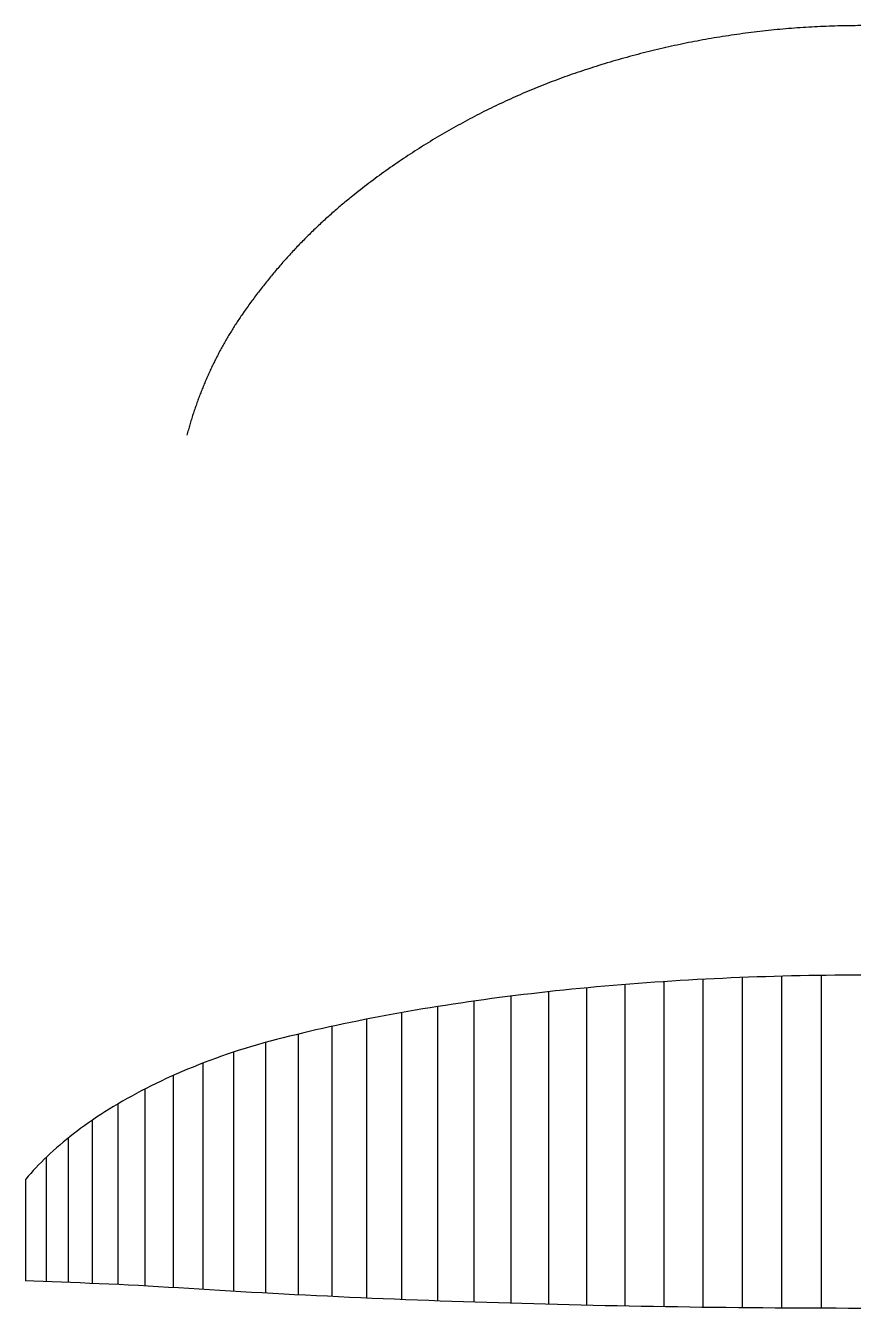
# Model space of a CAD drawing. Extents: x -618 to 618, y -247 to 753.
# Drawn here: x -618 to -1, y -247 to 703 of the extents above; entities that cross this region are included whole.
import ezdxf

# ---------------------------------------------------------------- set-up
doc = ezdxf.new("R2010")
doc.units = 0

msp = doc.modelspace()

# ---------------------------------------------------------------- linework, layer by layer
at = {"layer": 'default', "color": 1, "linetype": 'CONTINUOUS'}
for p, q in [((-17.12, 703.09), (-19.26, 703.03)), ((-14.98, 703.14), (-17.12, 703.09)), ((-12.84, 703.18), (-14.98, 703.14)), ((-10.7, 703.22), (-12.84, 703.18)), ((-8.56, 703.25), (-10.7, 703.22)), ((-6.42, 703.28), (-8.56, 703.25)), ((-4.28, 703.3), (-6.42, 703.28)), ((-2.14, 703.31), (-4.28, 703.3)), ((0, 703.31), (-2.14, 703.31)), ((-110.75, 693.84), (-112.86, 693.47)), ((-108.64, 694.2), (-110.75, 693.84)), ((-106.53, 694.55), (-108.64, 694.2)), ((-104.42, 694.89), (-106.53, 694.55)), ((-102.3, 695.23), (-104.42, 694.89)), ((-100.19, 695.57), (-102.3, 695.23)), ((-98.08, 695.89), (-100.19, 695.57)), ((-95.96, 696.21), (-98.08, 695.89)), ((-93.84, 696.52), (-95.96, 696.21)), ((-91.72, 696.83), (-93.84, 696.52)), ((-89.6, 697.12), (-91.72, 696.83)), ((-87.48, 697.41), (-89.6, 697.12)), ((-85.36, 697.7), (-87.48, 697.41)), ((-83.24, 697.97), (-85.36, 697.7)), ((-81.12, 698.24), (-83.24, 697.97)), ((-78.99, 698.51), (-81.12, 698.24)), ((-76.87, 698.76), (-78.99, 698.51)), ((-74.74, 699.01), (-76.87, 698.76)), ((-72.62, 699.25), (-74.74, 699.01)), ((-70.49, 699.49), (-72.62, 699.25)), ((-68.36, 699.72), (-70.49, 699.49)), ((-66.23, 699.94), (-68.36, 699.72)), ((-64.1, 700.15), (-66.23, 699.94)), ((-61.97, 700.36), (-64.1, 700.15)), ((-59.84, 700.56), (-61.97, 700.36)), ((-57.71, 700.75), (-59.84, 700.56)), ((-55.58, 700.94), (-57.71, 700.75)), ((-53.44, 701.12), (-55.58, 700.94)), ((-51.31, 701.29), (-53.44, 701.12)), ((-49.18, 701.45), (-51.31, 701.29)), ((-47.04, 701.61), (-49.18, 701.45)), ((-44.91, 701.76), (-47.04, 701.61)), ((-42.77, 701.91), (-44.91, 701.76)), ((-40.64, 702.04), (-42.77, 701.91)), ((-38.5, 702.17), (-40.64, 702.04)), ((-36.36, 702.3), (-38.5, 702.17)), ((-34.23, 702.41), (-36.36, 702.3)), ((-32.09, 702.52), (-34.23, 702.41)), ((-29.95, 702.62), (-32.09, 702.52)), ((-27.81, 702.72), (-29.95, 702.62)), ((-25.68, 702.8), (-27.81, 702.72)), ((-23.54, 702.89), (-25.68, 702.8)), ((-21.4, 702.96), (-23.54, 702.89)), ((-19.26, 703.03), (-21.4, 702.96)), ((-156.82, 684.17), (-158.9, 683.65)), ((-154.74, 684.68), (-156.82, 684.17)), ((-152.66, 685.19), (-154.74, 684.68)), ((-150.58, 685.68), (-152.66, 685.19)), ((-148.5, 686.17), (-150.58, 685.68)), ((-146.41, 686.66), (-148.5, 686.17)), ((-144.33, 687.14), (-146.41, 686.66)), ((-142.24, 687.61), (-144.33, 687.14)), ((-140.15, 688.07), (-142.24, 687.61)), ((-138.06, 688.53), (-140.15, 688.07)), ((-135.97, 688.98), (-138.06, 688.53)), ((-133.87, 689.42), (-135.97, 688.98)), ((-131.78, 689.85), (-133.87, 689.42)), ((-129.68, 690.28), (-131.78, 689.85)), ((-127.58, 690.71), (-129.68, 690.28)), ((-125.48, 691.12), (-127.58, 690.71)), ((-123.38, 691.53), (-125.48, 691.12)), ((-121.28, 691.93), (-123.38, 691.53)), ((-119.18, 692.33), (-121.28, 691.93)), ((-117.07, 692.71), (-119.18, 692.33)), ((-114.97, 693.09), (-117.07, 692.71)), ((-112.86, 693.47), (-114.97, 693.09)), ((-189.83, 675.06), (-191.87, 674.44)), ((-187.78, 675.68), (-189.83, 675.06)), ((-185.73, 676.3), (-187.78, 675.68)), ((-183.68, 676.9), (-185.73, 676.3)), ((-181.62, 677.5), (-183.68, 676.9)), ((-179.57, 678.1), (-181.62, 677.5)), ((-177.51, 678.68), (-179.57, 678.1)), ((-175.45, 679.26), (-177.51, 678.68)), ((-173.38, 679.83), (-175.45, 679.26)), ((-171.32, 680.4), (-173.38, 679.83)), ((-169.25, 680.96), (-171.32, 680.4)), ((-167.19, 681.51), (-169.25, 680.96)), ((-165.12, 682.06), (-167.19, 681.51)), ((-163.05, 682.59), (-165.12, 682.06)), ((-160.97, 683.13), (-163.05, 682.59)), ((-158.9, 683.65), (-160.97, 683.13)), ((-219.34, 665.29), (-221.19, 664.61)), ((-217.49, 665.95), (-219.34, 665.29)), ((-215.63, 666.61), (-217.49, 665.95)), ((-213.77, 667.27), (-215.63, 666.61)), ((-211.9, 667.91), (-213.77, 667.27)), ((-210.04, 668.55), (-211.9, 667.91)), ((-208.17, 669.18), (-210.04, 668.55)), ((-204.11, 670.54), (-208.17, 669.18)), ((-202.08, 671.2), (-204.11, 670.54)), ((-200.04, 671.86), (-202.08, 671.2)), ((-198, 672.52), (-200.04, 671.86)), ((-195.96, 673.16), (-198, 672.52)), ((-193.92, 673.8), (-195.96, 673.16)), ((-191.87, 674.44), (-193.92, 673.8)), ((-243.24, 656.02), (-245.06, 655.26)), ((-241.42, 656.77), (-243.24, 656.02)), ((-239.59, 657.52), (-241.42, 656.77)), ((-237.77, 658.26), (-239.59, 657.52)), ((-235.93, 658.99), (-237.77, 658.26)), ((-234.1, 659.71), (-235.93, 658.99)), ((-232.26, 660.43), (-234.1, 659.71)), ((-230.43, 661.15), (-232.26, 660.43)), ((-228.58, 661.85), (-230.43, 661.15)), ((-226.74, 662.55), (-228.58, 661.85)), ((-224.89, 663.25), (-226.74, 662.55)), ((-223.05, 663.93), (-224.89, 663.25)), ((-221.19, 664.61), (-223.05, 663.93)), ((-264.9, 646.48), (-266.68, 645.65)), ((-263.11, 647.31), (-264.9, 646.48)), ((-261.32, 648.14), (-263.11, 647.31)), ((-259.52, 648.95), (-261.32, 648.14)), ((-257.73, 649.76), (-259.52, 648.95)), ((-255.93, 650.57), (-257.73, 649.76)), ((-254.12, 651.37), (-255.93, 650.57)), ((-252.32, 652.16), (-254.12, 651.37)), ((-250.51, 652.94), (-252.32, 652.16)), ((-248.69, 653.72), (-250.51, 652.94)), ((-246.88, 654.49), (-248.69, 653.72)), ((-245.06, 655.26), (-246.88, 654.49)), ((-284.37, 636.93), (-286.12, 636.02)), ((-282.62, 637.83), (-284.37, 636.93)), ((-280.86, 638.72), (-282.62, 637.83)), ((-279.1, 639.61), (-280.86, 638.72)), ((-277.33, 640.49), (-279.1, 639.61)), ((-275.57, 641.37), (-277.33, 640.49)), ((-273.8, 642.23), (-275.57, 641.37)), ((-272.02, 643.1), (-273.8, 642.23)), ((-270.25, 643.95), (-272.02, 643.1)), ((-268.47, 644.8), (-270.25, 643.95)), ((-266.68, 645.65), (-268.47, 644.8)), ((-301.74, 627.58), (-303.45, 626.61)), ((-300.01, 628.54), (-301.74, 627.58)), ((-298.29, 629.5), (-300.01, 628.54)), ((-296.56, 630.45), (-298.29, 629.5)), ((-294.83, 631.39), (-296.56, 630.45)), ((-293.1, 632.33), (-294.83, 631.39)), ((-291.36, 633.26), (-293.1, 632.33)), ((-289.62, 634.19), (-291.36, 633.26)), ((-287.87, 635.11), (-289.62, 634.19)), ((-286.12, 636.02), (-287.87, 635.11)), ((-318.75, 617.61), (-320.43, 616.58)), ((-317.07, 618.64), (-318.75, 617.61)), ((-315.38, 619.66), (-317.07, 618.64)), ((-313.69, 620.67), (-315.38, 619.66)), ((-311.99, 621.67), (-313.69, 620.67)), ((-310.29, 622.67), (-311.99, 621.67)), ((-308.59, 623.67), (-310.29, 622.67)), ((-306.88, 624.65), (-308.59, 623.67)), ((-305.17, 625.64), (-306.88, 624.65)), ((-303.45, 626.61), (-305.17, 625.64)), ((-333.75, 608.13), (-335.4, 607.04)), ((-332.1, 609.21), (-333.75, 608.13)), ((-330.45, 610.28), (-332.1, 609.21)), ((-328.79, 611.34), (-330.45, 610.28)), ((-327.12, 612.4), (-328.79, 611.34)), ((-325.46, 613.46), (-327.12, 612.4)), ((-323.79, 614.51), (-325.46, 613.46)), ((-322.11, 615.55), (-323.79, 614.51)), ((-320.43, 616.58), (-322.11, 615.55)), ((-346.82, 599.29), (-348.44, 598.16)), ((-345.2, 600.42), (-346.82, 599.29)), ((-343.58, 601.54), (-345.2, 600.42)), ((-341.95, 602.65), (-343.58, 601.54)), ((-340.32, 603.76), (-341.95, 602.65)), ((-338.68, 604.86), (-340.32, 603.76)), ((-337.04, 605.95), (-338.68, 604.86)), ((-335.4, 607.04), (-337.04, 605.95)), ((-359.63, 590.09), (-361.22, 588.91)), ((-358.05, 591.26), (-359.63, 590.09)), ((-356.46, 592.42), (-358.05, 591.26)), ((-354.86, 593.58), (-356.46, 592.42)), ((-353.26, 594.74), (-354.86, 593.58)), ((-351.66, 595.88), (-353.26, 594.74)), ((-350.05, 597.03), (-351.66, 595.88)), ((-348.44, 598.16), (-350.05, 597.03)), ((-372.17, 580.51), (-373.72, 579.29)), ((-370.62, 581.73), (-372.17, 580.51)), ((-369.06, 582.94), (-370.62, 581.73)), ((-367.5, 584.15), (-369.06, 582.94)), ((-365.94, 585.34), (-367.5, 584.15)), ((-364.37, 586.54), (-365.94, 585.34)), ((-362.79, 587.73), (-364.37, 586.54)), ((-361.22, 588.91), (-362.79, 587.73)), ((-384.74, 570.3), (-385.65, 569.53)), ((-383.83, 571.07), (-384.74, 570.3)), ((-382.92, 571.83), (-383.83, 571.07)), ((-382.01, 572.59), (-382.92, 571.83)), ((-381.1, 573.34), (-382.01, 572.59)), ((-380.18, 574.09), (-381.1, 573.34)), ((-379.26, 574.85), (-380.18, 574.09)), ((-378.34, 575.59), (-379.26, 574.85)), ((-375.27, 578.06), (-378.34, 575.59)), ((-373.72, 579.29), (-375.27, 578.06)), ((-395.46, 560.93), (-396.34, 560.13)), ((-394.58, 561.73), (-395.46, 560.93)), ((-393.7, 562.52), (-394.58, 561.73)), ((-392.81, 563.31), (-393.7, 562.52)), ((-391.93, 564.1), (-392.81, 563.31)), ((-391.04, 564.88), (-391.93, 564.1)), ((-390.14, 565.66), (-391.04, 564.88)), ((-389.25, 566.44), (-390.14, 565.66)), ((-388.35, 567.22), (-389.25, 566.44)), ((-387.45, 567.99), (-388.35, 567.22)), ((-386.55, 568.77), (-387.45, 567.99)), ((-385.65, 569.53), (-386.55, 568.77)), ((-405.86, 551.2), (-406.71, 550.37)), ((-405, 552.02), (-405.86, 551.2)), ((-404.15, 552.84), (-405, 552.02)), ((-403.29, 553.66), (-404.15, 552.84)), ((-402.43, 554.48), (-403.29, 553.66)), ((-401.57, 555.3), (-402.43, 554.48)), ((-400.7, 556.11), (-401.57, 555.3)), ((-399.84, 556.92), (-400.7, 556.11)), ((-398.97, 557.73), (-399.84, 556.92)), ((-398.09, 558.53), (-398.97, 557.73)), ((-397.22, 559.33), (-398.09, 558.53)), ((-396.34, 560.13), (-397.22, 559.33)), ((-415.08, 541.96), (-415.91, 541.11)), ((-414.25, 542.81), (-415.08, 541.96)), ((-413.43, 543.66), (-414.25, 542.81)), ((-412.59, 544.51), (-413.43, 543.66)), ((-411.76, 545.35), (-412.59, 544.51)), ((-410.92, 546.2), (-411.76, 545.35)), ((-410.09, 547.03), (-410.92, 546.2)), ((-409.24, 547.87), (-410.09, 547.03)), ((-408.4, 548.71), (-409.24, 547.87)), ((-407.56, 549.54), (-408.4, 548.71)), ((-406.71, 550.37), (-407.56, 549.54)), ((-424.01, 532.44), (-424.81, 531.56)), ((-423.21, 533.32), (-424.01, 532.44)), ((-422.41, 534.19), (-423.21, 533.32)), ((-421.6, 535.06), (-422.41, 534.19)), ((-420.8, 535.93), (-421.6, 535.06)), ((-419.99, 536.8), (-420.8, 535.93)), ((-419.18, 537.67), (-419.99, 536.8)), ((-418.36, 538.53), (-419.18, 537.67)), ((-417.55, 539.39), (-418.36, 538.53)), ((-416.73, 540.25), (-417.55, 539.39)), ((-415.91, 541.11), (-416.73, 540.25)), ((-432.63, 522.64), (-433.4, 521.73)), ((-431.86, 523.54), (-432.63, 522.64)), ((-431.09, 524.44), (-431.86, 523.54)), ((-430.31, 525.34), (-431.09, 524.44)), ((-429.53, 526.23), (-430.31, 525.34)), ((-428.75, 527.13), (-429.53, 526.23)), ((-427.97, 528.02), (-428.75, 527.13)), ((-427.18, 528.91), (-427.97, 528.02)), ((-426.39, 529.79), (-427.18, 528.91)), ((-425.6, 530.68), (-426.39, 529.79)), ((-424.81, 531.56), (-425.6, 530.68)), ((-440.19, 513.49), (-440.93, 512.57)), ((-439.45, 514.42), (-440.19, 513.49)), ((-438.7, 515.34), (-439.45, 514.42)), ((-437.95, 516.26), (-438.7, 515.34)), ((-437.2, 517.18), (-437.95, 516.26)), ((-436.44, 518.09), (-437.2, 517.18)), ((-435.69, 519.01), (-436.44, 518.09)), ((-434.93, 519.92), (-435.69, 519.01)), ((-434.16, 520.83), (-434.93, 519.92)), ((-433.4, 521.73), (-434.16, 520.83)), ((-447.49, 504.14), (-448.2, 503.19)), ((-446.77, 505.08), (-447.49, 504.14)), ((-446.05, 506.02), (-446.77, 505.08)), ((-445.33, 506.96), (-446.05, 506.02)), ((-444.6, 507.9), (-445.33, 506.96)), ((-443.88, 508.84), (-444.6, 507.9)), ((-443.14, 509.78), (-443.88, 508.84)), ((-442.41, 510.71), (-443.14, 509.78)), ((-441.67, 511.64), (-442.41, 510.71)), ((-440.93, 512.57), (-441.67, 511.64)), ((-454.51, 494.57), (-455.2, 493.6)), ((-453.82, 495.54), (-454.51, 494.57)), ((-453.13, 496.5), (-453.82, 495.54)), ((-452.44, 497.46), (-453.13, 496.5)), ((-451.74, 498.42), (-452.44, 497.46)), ((-451.04, 499.38), (-451.74, 498.42)), ((-450.33, 500.33), (-451.04, 499.38)), ((-449.63, 501.29), (-450.33, 500.33)), ((-448.92, 502.24), (-449.63, 501.29)), ((-448.2, 503.19), (-448.92, 502.24)), ((-461.29, 484.73), (-461.84, 483.89)), ((-460.73, 485.57), (-461.29, 484.73)), ((-460.18, 486.4), (-460.73, 485.57)), ((-459.62, 487.23), (-460.18, 486.4)), ((-459.05, 488.06), (-459.62, 487.23)), ((-458.49, 488.89), (-459.05, 488.06)), ((-457.92, 489.71), (-458.49, 488.89)), ((-456.57, 491.66), (-457.92, 489.71)), ((-455.89, 492.63), (-456.57, 491.66)), ((-455.2, 493.6), (-455.89, 492.63)), ((-467.18, 475.42), (-467.7, 474.56)), ((-466.66, 476.27), (-467.18, 475.42)), ((-466.13, 477.13), (-466.66, 476.27)), ((-465.61, 477.98), (-466.13, 477.13)), ((-465.08, 478.83), (-465.61, 477.98)), ((-464.54, 479.68), (-465.08, 478.83)), ((-464.01, 480.53), (-464.54, 479.68)), ((-463.47, 481.37), (-464.01, 480.53)), ((-462.93, 482.21), (-463.47, 481.37)), ((-462.38, 483.05), (-462.93, 482.21)), ((-461.84, 483.89), (-462.38, 483.05)), ((-472.7, 465.88), (-473.19, 465)), ((-472.22, 466.76), (-472.7, 465.88)), ((-471.73, 467.63), (-472.22, 466.76)), ((-471.23, 468.5), (-471.73, 467.63)), ((-470.74, 469.37), (-471.23, 468.5)), ((-470.24, 470.24), (-470.74, 469.37)), ((-469.74, 471.11), (-470.24, 470.24)), ((-469.23, 471.97), (-469.74, 471.11)), ((-468.72, 472.84), (-469.23, 471.97)), ((-468.21, 473.7), (-468.72, 472.84)), ((-467.7, 474.56), (-468.21, 473.7)), ((-477.86, 456.14), (-478.31, 455.24)), ((-477.4, 457.03), (-477.86, 456.14)), ((-476.95, 457.92), (-477.4, 457.03)), ((-476.49, 458.81), (-476.95, 457.92)), ((-476.03, 459.7), (-476.49, 458.81)), ((-475.56, 460.59), (-476.03, 459.7)), ((-475.09, 461.48), (-475.56, 460.59)), ((-474.62, 462.36), (-475.09, 461.48)), ((-474.15, 463.24), (-474.62, 462.36)), ((-473.67, 464.12), (-474.15, 463.24)), ((-473.19, 465), (-473.67, 464.12)), ((-482.21, 447.11), (-482.63, 446.2)), ((-481.79, 448.02), (-482.21, 447.11)), ((-481.36, 448.93), (-481.79, 448.02)), ((-480.94, 449.84), (-481.36, 448.93)), ((-480.51, 450.74), (-480.94, 449.84)), ((-480.07, 451.64), (-480.51, 450.74)), ((-479.64, 452.55), (-480.07, 451.64)), ((-479.2, 453.45), (-479.64, 452.55)), ((-478.75, 454.34), (-479.2, 453.45)), ((-478.31, 455.24), (-478.75, 454.34)), ((-486.24, 437.94), (-486.63, 437.01)), ((-485.85, 438.86), (-486.24, 437.94)), ((-485.46, 439.79), (-485.85, 438.86)), ((-485.06, 440.71), (-485.46, 439.79)), ((-484.67, 441.63), (-485.06, 440.71)), ((-484.27, 442.54), (-484.67, 441.63)), ((-483.86, 443.46), (-484.27, 442.54)), ((-483.45, 444.38), (-483.86, 443.46)), ((-483.04, 445.29), (-483.45, 444.38)), ((-482.63, 446.2), (-483.04, 445.29)), ((-490.3, 427.69), (-490.65, 426.75)), ((-489.95, 428.63), (-490.3, 427.69)), ((-489.59, 429.57), (-489.95, 428.63)), ((-489.23, 430.5), (-489.59, 429.57)), ((-488.87, 431.44), (-489.23, 430.5)), ((-488.5, 432.37), (-488.87, 431.44)), ((-488.13, 433.3), (-488.5, 432.37)), ((-487.76, 434.23), (-488.13, 433.3)), ((-487.39, 435.16), (-487.76, 434.23)), ((-487.01, 436.09), (-487.39, 435.16)), ((-486.63, 437.01), (-487.01, 436.09)), ((-493.64, 418.25), (-493.96, 417.3)), ((-493.32, 419.2), (-493.64, 418.25)), ((-493, 420.14), (-493.32, 419.2)), ((-492.67, 421.09), (-493, 420.14)), ((-492.34, 422.04), (-492.67, 421.09)), ((-492.01, 422.98), (-492.34, 422.04)), ((-491.67, 423.93), (-492.01, 422.98)), ((-491.34, 424.87), (-491.67, 423.93)), ((-490.99, 425.81), (-491.34, 424.87)), ((-490.65, 426.75), (-490.99, 425.81)), ((-496.65, 408.69), (-496.93, 407.73)), ((-496.36, 409.65), (-496.65, 408.69)), ((-496.07, 410.61), (-496.36, 409.65)), ((-495.78, 411.57), (-496.07, 410.61)), ((-495.48, 412.52), (-495.78, 411.57)), ((-495.18, 413.48), (-495.48, 412.52)), ((-494.88, 414.44), (-495.18, 413.48)), ((-494.58, 415.39), (-494.88, 414.44)), ((-494.27, 416.34), (-494.58, 415.39)), ((-493.96, 417.3), (-494.27, 416.34)), ((-498.81, 400.97), (-499.06, 400)), ((-498.55, 401.94), (-498.81, 400.97)), ((-498.29, 402.9), (-498.55, 401.94)), ((-498.02, 403.87), (-498.29, 402.9)), ((-497.75, 404.84), (-498.02, 403.87)), ((-497.48, 405.8), (-497.75, 404.84)), ((-497.21, 406.76), (-497.48, 405.8)), ((-496.93, 407.73), (-497.21, 406.76)), ((0, 0), (-6.42, -0.01)), ((-201.85, -9.25), (-207.93, -9.84)), ((-203.11, -9.38), (-203.11, -244.47)), ((-195.75, -8.69), (-201.85, -9.25)), ((-189.63, -8.14), (-195.75, -8.69)), ((-183.49, -7.61), (-189.63, -8.14)), ((-177.33, -7.1), (-183.49, -7.61)), ((-171.15, -6.6), (-177.33, -7.1)), ((-174.67, -6.89), (-174.67, -245.07)), ((-164.96, -6.13), (-171.15, -6.6)), ((-158.75, -5.67), (-164.96, -6.13)), ((-152.53, -5.23), (-158.75, -5.67)), ((-146.29, -4.8), (-152.53, -5.23)), ((-140.03, -4.39), (-146.29, -4.8)), ((-145.97, -4.78), (-145.97, -245.58)), ((-133.76, -4.01), (-140.03, -4.39)), ((-127.48, -3.63), (-133.76, -4.01)), ((-121.19, -3.28), (-127.48, -3.63)), ((-114.88, -2.95), (-121.19, -3.28)), ((-117.06, -3.06), (-117.06, -245.99)), ((-108.56, -2.63), (-114.88, -2.95)), ((-102.23, -2.33), (-108.56, -2.63)), ((-95.89, -2.05), (-102.23, -2.33)), ((-89.54, -1.78), (-95.89, -2.05)), ((-83.18, -1.54), (-89.54, -1.78)), ((-87.96, -1.72), (-87.96, -246.32)), ((-76.82, -1.31), (-83.18, -1.54)), ((-70.44, -1.1), (-76.82, -1.31)), ((-64.06, -0.91), (-70.44, -1.1)), ((-57.67, -0.74), (-64.06, -0.91)), ((-58.73, -0.77), (-58.73, -246.55)), ((-51.28, -0.58), (-57.67, -0.74)), ((-44.88, -0.45), (-51.28, -0.58)), ((-38.48, -0.33), (-44.88, -0.45)), ((-32.07, -0.23), (-38.48, -0.33)), ((-25.66, -0.15), (-32.07, -0.23)), ((-29.39, -0.19), (-29.39, -246.69)), ((-19.25, -0.08), (-25.66, -0.15)), ((-12.83, -0.04), (-19.25, -0.08)), ((-6.42, -0.01), (-12.83, -0.04)), ((-284.87, -18.95), (-290.6, -19.77)), ((-279.1, -18.15), (-284.87, -18.95)), ((-273.31, -17.36), (-279.1, -18.15)), ((-267.49, -16.6), (-273.31, -17.36)), ((-261.65, -15.84), (-267.49, -16.6)), ((-255.78, -15.11), (-261.65, -15.84)), ((-259.07, -15.52), (-259.07, -243.02)), ((-249.88, -14.39), (-255.78, -15.11)), ((-243.96, -13.69), (-249.88, -14.39)), ((-238.01, -13.01), (-243.96, -13.69)), ((-232.04, -12.34), (-238.01, -13.01)), ((-226.04, -11.69), (-232.04, -12.34)), ((-231.26, -12.25), (-231.26, -243.79)), ((-220.03, -11.05), (-226.04, -11.69)), ((-213.99, -10.44), (-220.03, -11.05)), ((-207.93, -9.84), (-213.99, -10.44)), ((-340.85, -27.85), (-346.27, -28.82)), ((-335.39, -26.89), (-340.85, -27.85)), ((-340.07, -27.71), (-340.07, -240.23)), ((-329.91, -25.94), (-335.39, -26.89)), ((-324.39, -25.01), (-329.91, -25.94)), ((-318.83, -24.1), (-324.39, -25.01)), ((-313.25, -23.2), (-318.83, -24.1)), ((-313.51, -23.24), (-313.51, -241.24)), ((-307.63, -22.32), (-313.25, -23.2)), ((-301.99, -21.45), (-307.63, -22.32)), ((-296.31, -20.6), (-301.99, -21.45)), ((-290.6, -19.77), (-296.31, -20.6)), ((-286.5, -19.18), (-286.5, -242.17)), ((-388.33, -37.18), (-393.42, -38.29)), ((-391.65, -37.9), (-391.65, -237.99)), ((-383.2, -36.08), (-388.33, -37.18)), ((-378.04, -35), (-383.2, -36.08)), ((-372.83, -33.93), (-378.04, -35)), ((-367.59, -32.88), (-372.83, -33.93)), ((-362.31, -31.84), (-367.59, -32.88)), ((-366.13, -32.59), (-366.13, -239.15)), ((-357, -30.82), (-362.31, -31.84)), ((-351.65, -29.81), (-357, -30.82)), ((-346.27, -28.82), (-351.65, -29.81)), ((-427.91, -46.46), (-432.67, -47.68)), ((-423.11, -45.25), (-427.91, -46.46)), ((-418.26, -44.05), (-423.11, -45.25)), ((-413.38, -42.87), (-418.26, -44.05)), ((-416.59, -43.65), (-416.59, -236.77)), ((-408.45, -41.7), (-413.38, -42.87)), ((-403.48, -40.55), (-408.45, -41.7)), ((-398.47, -39.41), (-403.48, -40.55)), ((-393.42, -38.29), (-398.47, -39.41)), ((-460.31, -55.62), (-464.75, -57.07)), ((-464.51, -56.99), (-464.51, -234.15)), ((-455.81, -54.22), (-460.31, -55.62)), ((-451.27, -52.84), (-455.81, -54.22)), ((-446.69, -51.5), (-451.27, -52.84)), ((-442.06, -50.19), (-446.69, -51.5)), ((-437.39, -48.92), (-442.06, -50.19)), ((-440.9, -49.88), (-440.9, -235.49)), ((-432.67, -47.68), (-437.39, -48.92)), ((-490.45, -66.34), (-494.56, -67.99)), ((-486.28, -64.73), (-490.45, -66.34)), ((-487.32, -65.13), (-487.32, -232.77)), ((-482.07, -63.14), (-486.28, -64.73)), ((-477.81, -61.57), (-482.07, -63.14)), ((-473.51, -60.04), (-477.81, -61.57)), ((-469.15, -58.54), (-473.51, -60.04)), ((-464.75, -57.07), (-469.15, -58.54)), ((-510.51, -74.81), (-514.38, -76.58)), ((-506.6, -73.07), (-510.51, -74.81)), ((-509.26, -74.26), (-509.26, -231.4)), ((-502.64, -71.35), (-506.6, -73.07)), ((-498.62, -69.66), (-502.64, -71.35)), ((-494.56, -67.99), (-498.62, -69.66)), ((-529.3, -83.85), (-532.91, -85.72)), ((-530.25, -84.35), (-530.25, -230.2)), ((-525.65, -82.01), (-529.3, -83.85)), ((-521.94, -80.18), (-525.65, -82.01)), ((-518.19, -78.37), (-521.94, -80.18)), ((-514.38, -76.58), (-518.19, -78.37)), ((-546.77, -93.36), (-550.1, -95.31)), ((-543.39, -91.43), (-546.77, -93.36)), ((-539.95, -89.51), (-543.39, -91.43)), ((-536.45, -87.61), (-539.95, -89.51)), ((-532.91, -85.72), (-536.45, -87.61)), ((-562.87, -103.25), (-565.93, -105.26)), ((-559.76, -101.24), (-562.87, -103.25)), ((-556.6, -99.25), (-559.76, -101.24)), ((-553.38, -97.28), (-556.6, -99.25)), ((-550.1, -95.31), (-553.38, -97.28)), ((-550.24, -95.4), (-550.24, -229.17)), ((-577.57, -113.41), (-580.33, -115.46)), ((-574.74, -111.36), (-577.57, -113.41)), ((-571.86, -109.32), (-574.74, -111.36)), ((-568.92, -107.28), (-571.86, -109.32)), ((-569.15, -107.44), (-569.15, -228.3)), ((-565.93, -105.26), (-568.92, -107.28)), ((-588.28, -121.68), (-590.82, -123.76)), ((-585.69, -119.6), (-588.28, -121.68)), ((-586.9, -120.57), (-586.9, -227.56)), ((-583.04, -117.53), (-585.69, -119.6)), ((-580.33, -115.46), (-583.04, -117.53)), ((-600.36, -132.11), (-602.59, -134.21)), ((-598.06, -130.02), (-600.36, -132.11)), ((-595.71, -127.93), (-598.06, -130.02)), ((-593.29, -125.84), (-595.71, -127.93)), ((-590.82, -123.76), (-593.29, -125.84)), ((-608.93, -140.49), (-610.93, -142.59)), ((-606.88, -138.4), (-608.93, -140.49)), ((-604.77, -136.3), (-606.88, -138.4)), ((-602.59, -134.21), (-604.77, -136.3)), ((-603.4, -134.98), (-603.4, -226.95)), ((-618.29, -150.94), (-618.5, -151.2)), ((-618.5, -151.2), (-618.5, -226.43)), ((-618.5, -151.2), (-618.5, -226.43)), ((-616.54, -148.86), (-618.29, -150.94)), ((-614.73, -146.77), (-616.54, -148.86)), ((-612.86, -144.68), (-614.73, -146.77)), ((-610.93, -142.59), (-612.86, -144.68)), ((-612.35, -226.64), (-618.5, -226.43)), ((-605.61, -226.87), (-612.35, -226.64)), ((-598.81, -227.11), (-605.61, -226.87)), ((-591.96, -227.37), (-598.81, -227.11)), ((-585.04, -227.63), (-591.96, -227.37)), ((-578.06, -227.92), (-585.04, -227.63)), ((-571.03, -228.22), (-578.06, -227.92)), ((-563.94, -228.53), (-571.03, -228.22)), ((-556.8, -228.86), (-563.94, -228.53)), ((-549.59, -229.2), (-556.8, -228.86)), ((-542.34, -229.56), (-549.59, -229.2)), ((-535.03, -229.94), (-542.34, -229.56)), ((-527.66, -230.34), (-535.03, -229.94)), ((-520.24, -230.76), (-527.66, -230.34)), ((-512.77, -231.19), (-520.24, -230.76)), ((-505.25, -231.64), (-512.77, -231.19)), ((-497.68, -232.12), (-505.25, -231.64)), ((-490.06, -232.6), (-497.68, -232.11)), ((-482.39, -233.08), (-490.06, -232.6)), ((-474.67, -233.55), (-482.39, -233.08)), ((-466.91, -234.01), (-474.67, -233.55)), ((-459.09, -234.47), (-466.91, -234.01)), ((-451.24, -234.92), (-459.09, -234.47)), ((-443.33, -235.36), (-451.24, -234.92)), ((-435.39, -235.79), (-443.33, -235.36)), ((-427.39, -236.22), (-435.39, -235.79)), ((-419.36, -236.63), (-427.39, -236.22)), ((-411.28, -237.04), (-419.36, -236.63)), ((-403.17, -237.44), (-411.28, -237.04)), ((-395.01, -237.84), (-403.17, -237.44)), ((-386.81, -238.22), (-395.01, -237.84)), ((-378.58, -238.6), (-386.81, -238.22)), ((-370.3, -238.97), (-378.58, -238.6)), ((-361.99, -239.33), (-370.3, -238.97)), ((-353.65, -239.68), (-361.99, -239.33)), ((-345.26, -240.02), (-353.65, -239.68)), ((-336.85, -240.36), (-345.26, -240.02)), ((-328.4, -240.69), (-336.85, -240.36)), ((-319.91, -241.01), (-328.4, -240.69)), ((-311.4, -241.32), (-319.91, -241.01)), ((-302.85, -241.62), (-311.4, -241.32)), ((-294.28, -241.91), (-302.85, -241.62)), ((-285.67, -242.2), (-294.28, -241.91)), ((-277.04, -242.48), (-285.67, -242.2)), ((-268.37, -242.75), (-277.04, -242.48)), ((-259.68, -243.01), (-268.37, -242.75)), ((-250.97, -243.26), (-259.68, -243.01)), ((-242.23, -243.5), (-250.97, -243.26)), ((-233.47, -243.73), (-242.23, -243.5)), ((-224.68, -243.96), (-233.47, -243.73)), ((-215.87, -244.18), (-224.68, -243.96)), ((-207.04, -244.38), (-215.87, -244.18)), ((-198.18, -244.58), (-207.04, -244.38)), ((-189.31, -244.78), (-198.18, -244.58)), ((-180.42, -244.96), (-189.31, -244.78)), ((-171.51, -245.13), (-180.42, -244.96)), ((-162.58, -245.3), (-171.51, -245.13)), ((-153.64, -245.45), (-162.58, -245.3)), ((-144.68, -245.6), (-153.64, -245.45)), ((-135.71, -245.74), (-144.68, -245.6)), ((-126.72, -245.87), (-135.71, -245.74)), ((-117.73, -245.99), (-126.72, -245.87)), ((-108.72, -246.1), (-117.73, -245.99)), ((-99.69, -246.2), (-108.72, -246.1)), ((-90.66, -246.29), (-99.69, -246.2)), ((-81.62, -246.38), (-90.66, -246.29)), ((-72.57, -246.45), (-81.62, -246.38)), ((-63.52, -246.52), (-72.57, -246.45)), ((-54.46, -246.58), (-63.52, -246.52)), ((-45.39, -246.63), (-54.46, -246.58)), ((-36.32, -246.67), (-45.39, -246.63)), ((-27.24, -246.7), (-36.32, -246.67)), ((-18.16, -246.72), (-27.24, -246.7)), ((-9.08, -246.74), (-18.16, -246.72)), ((0, -246.74), (-9.08, -246.74))]:
    msp.add_line(p, q, dxfattribs=at)

doc.saveas('drawing.dxf')
